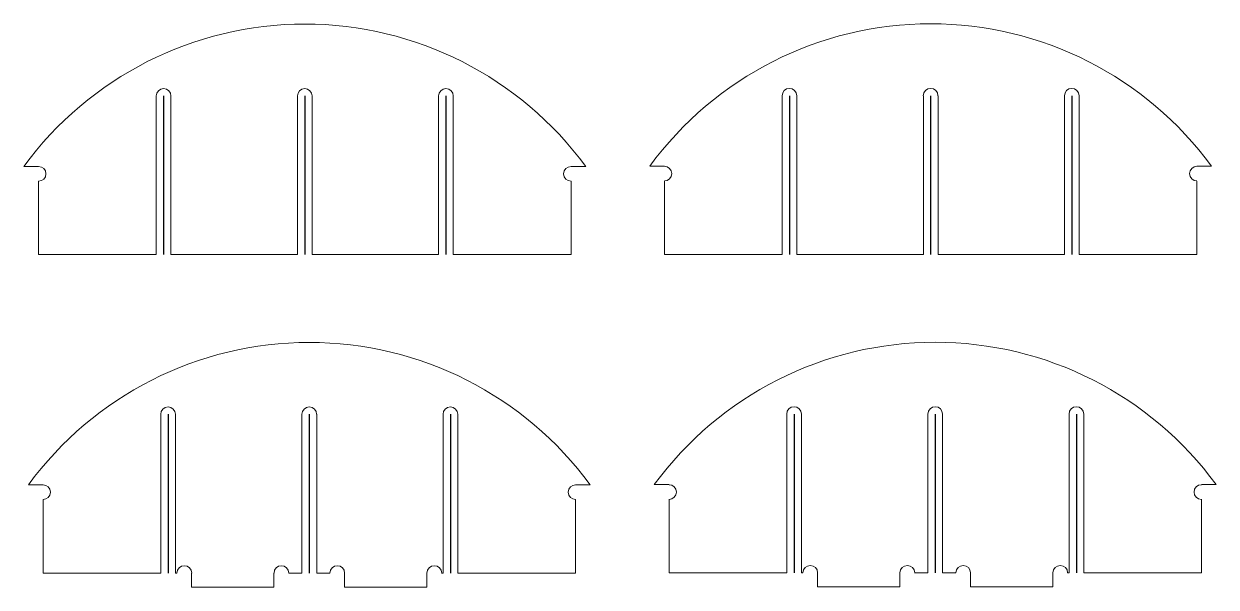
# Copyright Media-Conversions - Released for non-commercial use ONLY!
# Model space of a CAD drawing. Header units: inches. Extents: x 23.1 to 33.2, y 14.7 to 19.5.
import ezdxf

# ---------------------------------------------------------------- set-up
doc = ezdxf.new("R2010")
doc.units = ezdxf.units.IN
doc.header["$MEASUREMENT"] = 0
doc.layers.add('VISIBLE', color=7, linetype='Continuous', lineweight=0)

msp = doc.modelspace()

# ---------------------------------------------------------------- linework, layer by layer
for p, q in [((24.24, 18.897), (24.24, 17.547)), ((25.44, 18.897), (25.44, 17.547)), ((26.64, 18.897), (26.64, 17.547)), ((29.56, 18.898), (29.56, 17.548)), ((30.76, 18.898), (30.76, 17.549)), ((31.96, 18.898), (31.96, 17.549)), ((24.278, 16.189), (24.278, 14.839)), ((25.478, 16.189), (25.478, 14.839)), ((26.678, 16.189), (26.678, 14.839)), ((29.599, 16.191), (29.599, 14.841)), ((30.799, 16.191), (30.799, 14.841)), ((31.999, 16.191), (31.999, 14.841))]:
    msp.add_line(p, q)
at = {"layer": 'VISIBLE'}
for p, q in [((24.177, 17.547), (24.177, 18.897)), ((24.302, 18.897), (24.302, 17.547)), ((25.377, 17.547), (25.377, 18.897)), ((25.502, 18.897), (25.502, 17.547)), ((26.577, 17.547), (26.577, 18.897)), ((26.702, 18.897), (26.702, 17.547)), ((29.498, 17.548), (29.498, 18.898)), ((29.623, 18.898), (29.623, 17.548)), ((30.698, 17.548), (30.698, 18.898)), ((30.823, 18.898), (30.823, 17.548)), ((31.898, 17.548), (31.898, 18.898)), ((32.023, 18.898), (32.023, 17.548)), ((23.052, 18.297), (23.177, 18.297)), ((27.703, 18.297), (27.828, 18.297)), ((28.372, 18.298), (28.497, 18.298)), ((33.024, 18.298), (33.149, 18.298)), ((23.177, 18.172), (23.177, 17.547)), ((27.703, 17.547), (27.703, 18.172)), ((28.497, 18.173), (28.497, 17.548)), ((33.024, 17.548), (33.024, 18.173)), ((24.177, 17.547), (23.177, 17.547)), ((25.377, 17.547), (24.302, 17.547)), ((26.577, 17.547), (25.502, 17.547)), ((27.703, 17.547), (26.702, 17.547)), ((29.498, 17.548), (28.497, 17.548)), ((30.698, 17.548), (29.623, 17.548)), ((31.898, 17.548), (30.823, 17.548)), ((33.024, 17.548), (32.023, 17.548)), ((24.216, 14.839), (24.216, 16.189)), ((24.341, 16.189), (24.341, 14.839)), ((25.416, 14.839), (25.416, 16.189)), ((25.541, 16.189), (25.541, 14.839)), ((26.616, 14.839), (26.616, 16.189)), ((26.741, 16.189), (26.741, 14.839)), ((29.537, 14.841), (29.537, 16.191)), ((29.662, 16.191), (29.662, 14.841)), ((30.737, 14.841), (30.737, 16.191)), ((30.862, 16.191), (30.862, 14.841)), ((31.937, 14.841), (31.937, 16.191)), ((32.062, 16.191), (32.062, 14.841)), ((23.09, 15.589), (23.215, 15.589)), ((27.742, 15.589), (27.867, 15.589)), ((28.411, 15.591), (28.536, 15.591)), ((33.062, 15.591), (33.187, 15.591)), ((23.215, 15.464), (23.215, 14.839)), ((27.742, 14.839), (27.742, 15.464)), ((28.536, 15.466), (28.536, 14.841)), ((33.062, 14.841), (33.062, 15.466)), ((24.216, 14.839), (23.215, 14.839)), ((24.353, 14.839), (24.341, 14.839)), ((24.478, 14.719), (24.478, 14.839)), ((25.178, 14.839), (25.178, 14.719)), ((25.416, 14.839), (25.303, 14.839)), ((25.653, 14.839), (25.541, 14.839)), ((25.778, 14.719), (25.778, 14.839)), ((26.478, 14.839), (26.478, 14.719)), ((26.616, 14.839), (26.603, 14.839)), ((27.742, 14.839), (26.741, 14.839)), ((29.537, 14.841), (28.536, 14.841)), ((29.674, 14.841), (29.662, 14.841)), ((29.799, 14.721), (29.799, 14.841)), ((30.499, 14.841), (30.499, 14.721)), ((30.737, 14.841), (30.624, 14.841)), ((30.974, 14.841), (30.862, 14.841)), ((31.099, 14.721), (31.099, 14.841)), ((31.799, 14.841), (31.799, 14.721)), ((31.937, 14.841), (31.924, 14.841)), ((33.062, 14.841), (32.062, 14.841)), ((25.178, 14.719), (24.478, 14.719)), ((26.478, 14.719), (25.778, 14.719)), ((30.499, 14.721), (29.799, 14.721)), ((31.799, 14.721), (31.099, 14.721))]:
    msp.add_line(p, q, dxfattribs=at)
for centre, radius, start, end in [((25.44, 16.548), 2.96, 36.2166, 143.7834), ((30.76, 16.55), 2.96, 36.2166, 143.7834), ((24.24, 18.897), 0.0625, 0, 180), ((25.44, 18.897), 0.0625, 0, 180), ((26.64, 18.897), 0.0625, 0, 180), ((29.56, 18.898), 0.0625, 0, 180), ((30.76, 18.898), 0.0625, 0, 180), ((31.96, 18.898), 0.0625, 0, 180), ((23.177, 18.234), 0.0625, 270, 90), ((27.703, 18.234), 0.0625, 90, 270), ((28.497, 18.236), 0.0625, 270, 90), ((33.024, 18.236), 0.0625, 90, 270), ((25.478, 13.84), 2.96, 36.2166, 143.7834), ((30.799, 13.842), 2.96, 36.2166, 143.7834), ((24.278, 16.189), 0.0625, 0, 180), ((25.478, 16.189), 0.0625, 0, 180), ((26.678, 16.189), 0.0625, 0, 180), ((29.599, 16.191), 0.0625, 0, 180), ((30.799, 16.191), 0.0625, 0, 180), ((31.999, 16.191), 0.0625, 0, 180), ((23.215, 15.527), 0.0625, 270, 90), ((27.742, 15.527), 0.0625, 90, 270), ((28.536, 15.528), 0.0625, 270, 90), ((33.062, 15.528), 0.0625, 90, 270), ((24.416, 14.839), 0.0625, 0, 180), ((25.241, 14.839), 0.0625, 0, 180), ((25.716, 14.839), 0.0625, 0, 180), ((26.541, 14.839), 0.0625, 0, 180), ((29.737, 14.841), 0.0625, 0, 180), ((30.562, 14.841), 0.0625, 0, 180), ((31.037, 14.841), 0.0625, 0, 180), ((31.862, 14.841), 0.0625, 0, 180)]:
    msp.add_arc(centre, radius, start, end, dxfattribs=at)

doc.saveas('drawing.dxf')
